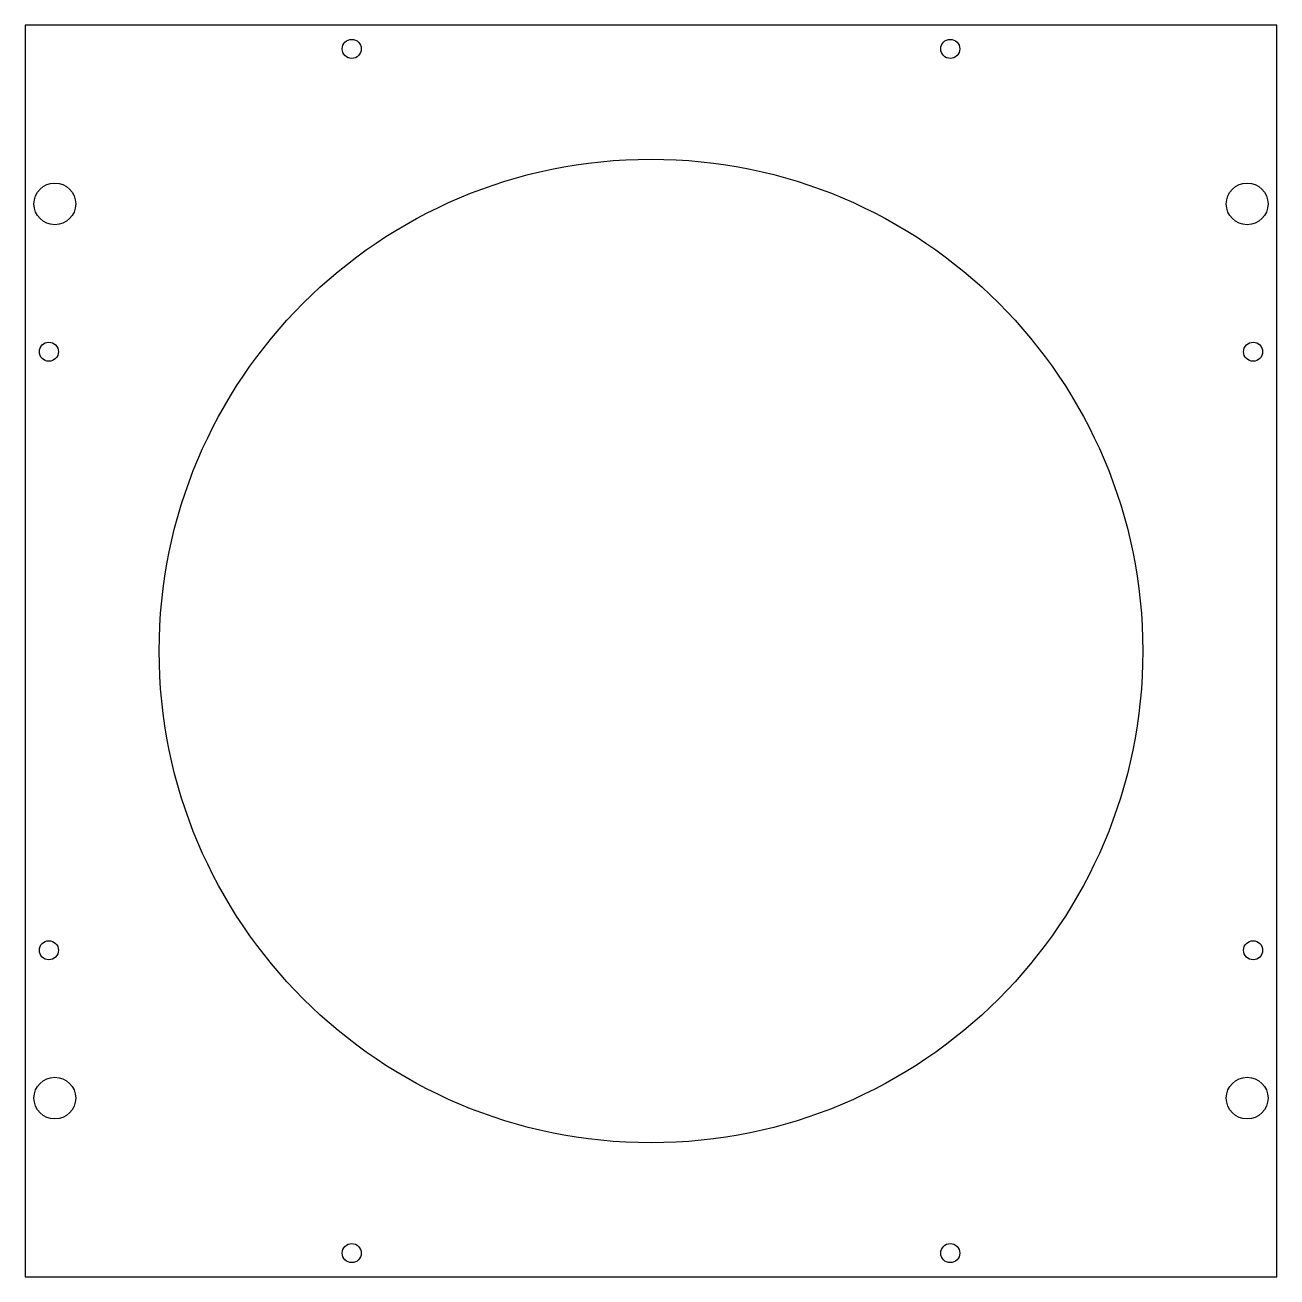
# Model space of a CAD drawing. Header units: millimetres. Extents: x -505 to -295, y -105 to 105.
import ezdxf

# ---------------------------------------------------------------- set-up
doc = ezdxf.new("R2010")
doc.units = ezdxf.units.MM
doc.layers.get('0').update_dxf_attribs({"linetype": 'CONTINUOUS'})

msp = doc.modelspace()

# ---------------------------------------------------------------- linework, layer by layer
msp.add_lwpolyline([(-505, -105), (-295, -105), (-295, 105), (-505, 105)], close=True)
for centre, radius in [((-450.2, 101), 1.6), ((-349.8, 101), 1.6), ((-400, 0), 82.5), ((-500, 75), 3.5), ((-300, 75), 3.5), ((-501, 50.2), 1.6), ((-299, 50.2), 1.6), ((-501, -50.2), 1.6), ((-299, -50.2), 1.6), ((-500, -75), 3.5), ((-300, -75), 3.5), ((-450.2, -101), 1.6), ((-349.8, -101), 1.6)]:
    msp.add_circle(centre, radius)

doc.saveas('drawing.dxf')
